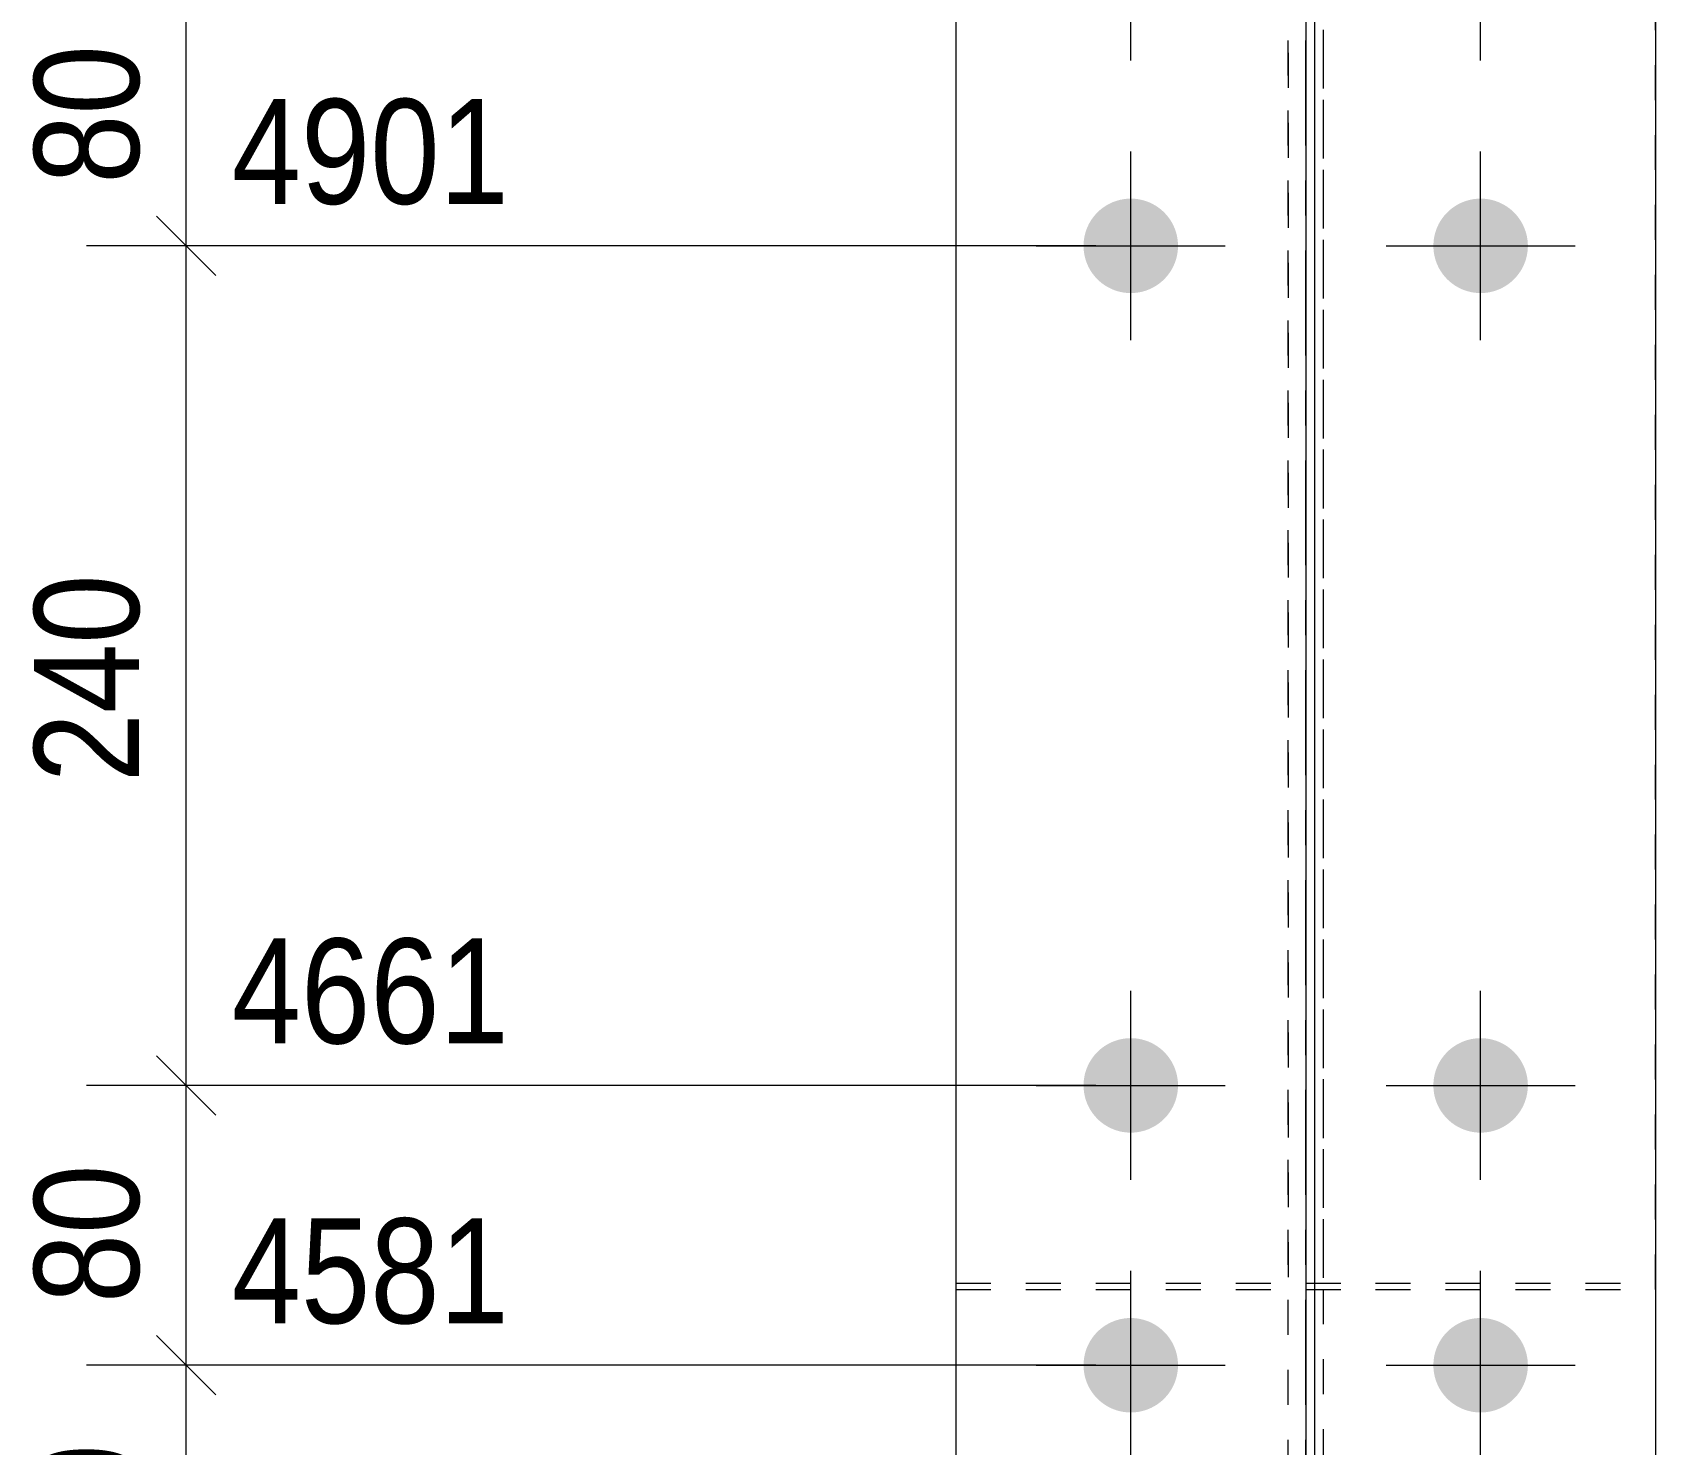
# Model space of a CAD drawing. Header units: millimetres. Extents: x 2 to 579, y 1 to 825.
# Drawn here: x 38.3 to 84.7, y 237.48 to 277.85 of the extents above; entities that cross this region are included whole.
import ezdxf

# ---------------------------------------------------------------- set-up
doc = ezdxf.new("R2010")
doc.units = ezdxf.units.MM
for name, pattern in [('XKITLINE00', [0]), ('XKITLINE01', [4, 1, -1, 1, -1]), ('XKITLINE03', [6, 3, -1, 1, -1])]:
    doc.linetypes.add(name, pattern=pattern)
for name, color, linetype, lineweight in [('Bolt', 3, 'Continuous', 0), ('Dimensions', 7, 'Continuous', 0), ('Part', 2, 'Continuous', 0)]:
    doc.layers.add(name, color=color, linetype=linetype, lineweight=lineweight)
doc.styles.add('ARIAL', font='ARIAL.TTF')

# ---------------------------------------------------------------- blocks, each defined once
blk = doc.blocks.new('*A53')
at = {"layer": 'Bolt'}
for points in [[(68.349, 271.779), (68.351, 271.813), (68.353, 271.846), (68.356, 271.879), (68.359, 271.912), (68.364, 271.944), (68.369, 271.977), (68.375, 272.01), (68.382, 272.042), (68.389, 272.074), (68.398, 272.106), (68.407, 272.138), (68.417, 272.17), (68.428, 272.201), (68.439, 272.232), (68.452, 272.263), (68.465, 272.293), (68.479, 272.324), (68.493, 272.353), (68.508, 272.383), (68.524, 272.412), (68.541, 272.44), (68.558, 272.469), (68.577, 272.496), (68.595, 272.524), (68.615, 272.551), (68.635, 272.577), (68.655, 272.603), (68.677, 272.628), (68.699, 272.653), (68.721, 272.677), (68.744, 272.701), (68.768, 272.724), (68.792, 272.747), (68.817, 272.769), (68.843, 272.79), (68.868, 272.811), (68.895, 272.831), (68.922, 272.85), (68.949, 272.869), (68.977, 272.887), (69.005, 272.904), (69.034, 272.921), (69.063, 272.937), (69.092, 272.952), (69.122, 272.967), (69.152, 272.981), (69.182, 272.994), (69.213, 273.006), (69.244, 273.017), (69.276, 273.028), (69.307, 273.038), (69.339, 273.047), (69.371, 273.056), (69.403, 273.064), (69.436, 273.07), (69.468, 273.076), (69.501, 273.082), (69.534, 273.086), (69.567, 273.09), (69.6, 273.093), (69.633, 273.095), (69.666, 273.096), (69.699, 273.096), (69.732, 273.096), (69.765, 273.095), (69.798, 273.093), (69.831, 273.09), (69.864, 273.086), (69.897, 273.082), (69.93, 273.076), (69.962, 273.07), (69.995, 273.064), (70.027, 273.056), (70.059, 273.047), (70.091, 273.038), (70.122, 273.028), (70.154, 273.017), (70.185, 273.006), (70.216, 272.994), (70.246, 272.981), (70.276, 272.967), (70.306, 272.952), (70.335, 272.937), (70.364, 272.921), (70.393, 272.904), (70.421, 272.887), (70.449, 272.869), (70.476, 272.85), (70.503, 272.831), (70.53, 272.811), (70.555, 272.79), (70.581, 272.769), (70.606, 272.747), (70.63, 272.724), (70.654, 272.701), (70.677, 272.677), (70.699, 272.653), (70.721, 272.628), (70.743, 272.603), (70.763, 272.577), (70.783, 272.551), (70.803, 272.524), (70.821, 272.496), (70.84, 272.469), (70.857, 272.44), (70.874, 272.412), (70.89, 272.383), (70.905, 272.353), (70.919, 272.324), (70.933, 272.293), (70.946, 272.263), (70.959, 272.232), (70.97, 272.201), (70.981, 272.17), (70.991, 272.138), (71, 272.106), (71.009, 272.074), (71.016, 272.042), (71.023, 272.01), (71.029, 271.977), (71.034, 271.944), (71.039, 271.912), (71.043, 271.879), (71.045, 271.846), (71.047, 271.813), (71.049, 271.779), (71.049, 271.746), (71.049, 271.713), (71.047, 271.68), (71.045, 271.647), (71.043, 271.614), (71.039, 271.581), (71.034, 271.548), (71.029, 271.516), (71.023, 271.483), (71.016, 271.451), (71.009, 271.418), (71, 271.386), (70.991, 271.354), (70.981, 271.323), (70.97, 271.292), (70.959, 271.261), (70.946, 271.23), (70.933, 271.199), (70.919, 271.169), (70.905, 271.139), (70.89, 271.11), (70.874, 271.081), (70.857, 271.052), (70.84, 271.024), (70.821, 270.996), (70.803, 270.969), (70.783, 270.942), (70.763, 270.916), (70.743, 270.89), (70.721, 270.865), (70.699, 270.84), (70.677, 270.815), (70.654, 270.792), (70.63, 270.769), (70.606, 270.746), (70.581, 270.724), (70.555, 270.703), (70.53, 270.682), (70.503, 270.662), (70.476, 270.643), (70.449, 270.624), (70.421, 270.606), (70.393, 270.588), (70.364, 270.572), (70.335, 270.556), (70.306, 270.541), (70.276, 270.526), (70.246, 270.512), (70.216, 270.499), (70.185, 270.487), (70.154, 270.475), (70.122, 270.464), (70.091, 270.454), (70.059, 270.445), (70.027, 270.437), (69.995, 270.429), (69.962, 270.422), (69.93, 270.416), (69.897, 270.411), (69.864, 270.407), (69.831, 270.403), (69.798, 270.4), (69.765, 270.398), (69.732, 270.397), (69.699, 270.396), (69.666, 270.397), (69.633, 270.398), (69.6, 270.4), (69.567, 270.403), (69.534, 270.407), (69.501, 270.411), (69.468, 270.416), (69.436, 270.422), (69.403, 270.429), (69.371, 270.437), (69.339, 270.445), (69.307, 270.454), (69.276, 270.464), (69.244, 270.475), (69.213, 270.487), (69.182, 270.499), (69.152, 270.512), (69.122, 270.526), (69.092, 270.541), (69.063, 270.556), (69.034, 270.572), (69.005, 270.588), (68.977, 270.606), (68.949, 270.624), (68.922, 270.643), (68.895, 270.662), (68.868, 270.682), (68.843, 270.703), (68.817, 270.724), (68.792, 270.746), (68.768, 270.769), (68.744, 270.792), (68.721, 270.815), (68.699, 270.84), (68.677, 270.865), (68.655, 270.89), (68.635, 270.916), (68.615, 270.942), (68.595, 270.969), (68.577, 270.996), (68.558, 271.024), (68.541, 271.052), (68.524, 271.081), (68.508, 271.11), (68.493, 271.139), (68.479, 271.169), (68.465, 271.199), (68.452, 271.23), (68.439, 271.261), (68.428, 271.292), (68.417, 271.323), (68.407, 271.354), (68.398, 271.386), (68.389, 271.418), (68.382, 271.451), (68.375, 271.483), (68.369, 271.516), (68.364, 271.548), (68.359, 271.581), (68.356, 271.614), (68.353, 271.647), (68.351, 271.68), (68.349, 271.713), (68.349, 271.746)], [(78.349, 271.779), (78.351, 271.813), (78.353, 271.846), (78.356, 271.879), (78.359, 271.912), (78.364, 271.944), (78.369, 271.977), (78.375, 272.01), (78.382, 272.042), (78.389, 272.074), (78.398, 272.106), (78.407, 272.138), (78.417, 272.17), (78.428, 272.201), (78.439, 272.232), (78.452, 272.263), (78.465, 272.293), (78.479, 272.324), (78.493, 272.353), (78.508, 272.383), (78.524, 272.412), (78.541, 272.44), (78.558, 272.469), (78.577, 272.496), (78.595, 272.524), (78.615, 272.551), (78.635, 272.577), (78.655, 272.603), (78.677, 272.628), (78.699, 272.653), (78.721, 272.677), (78.744, 272.701), (78.768, 272.724), (78.792, 272.747), (78.817, 272.769), (78.843, 272.79), (78.868, 272.811), (78.895, 272.831), (78.922, 272.85), (78.949, 272.869), (78.977, 272.887), (79.005, 272.904), (79.034, 272.921), (79.063, 272.937), (79.092, 272.952), (79.122, 272.967), (79.152, 272.981), (79.182, 272.994), (79.213, 273.006), (79.244, 273.017), (79.276, 273.028), (79.307, 273.038), (79.339, 273.047), (79.371, 273.056), (79.403, 273.064), (79.436, 273.07), (79.468, 273.076), (79.501, 273.082), (79.534, 273.086), (79.567, 273.09), (79.6, 273.093), (79.633, 273.095), (79.666, 273.096), (79.699, 273.096), (79.732, 273.096), (79.765, 273.095), (79.798, 273.093), (79.831, 273.09), (79.864, 273.086), (79.897, 273.082), (79.93, 273.076), (79.962, 273.07), (79.995, 273.064), (80.027, 273.056), (80.059, 273.047), (80.091, 273.038), (80.122, 273.028), (80.154, 273.017), (80.185, 273.006), (80.216, 272.994), (80.246, 272.981), (80.276, 272.967), (80.306, 272.952), (80.335, 272.937), (80.364, 272.921), (80.393, 272.904), (80.421, 272.887), (80.449, 272.869), (80.476, 272.85), (80.503, 272.831), (80.53, 272.811), (80.555, 272.79), (80.581, 272.769), (80.606, 272.747), (80.63, 272.724), (80.654, 272.701), (80.677, 272.677), (80.699, 272.653), (80.721, 272.628), (80.743, 272.603), (80.763, 272.577), (80.783, 272.551), (80.803, 272.524), (80.821, 272.496), (80.84, 272.469), (80.857, 272.44), (80.874, 272.412), (80.89, 272.383), (80.905, 272.353), (80.919, 272.324), (80.933, 272.293), (80.946, 272.263), (80.959, 272.232), (80.97, 272.201), (80.981, 272.17), (80.991, 272.138), (81, 272.106), (81.009, 272.074), (81.016, 272.042), (81.023, 272.01), (81.029, 271.977), (81.034, 271.944), (81.039, 271.912), (81.043, 271.879), (81.045, 271.846), (81.047, 271.813), (81.049, 271.779), (81.049, 271.746), (81.049, 271.713), (81.047, 271.68), (81.045, 271.647), (81.043, 271.614), (81.039, 271.581), (81.034, 271.548), (81.029, 271.516), (81.023, 271.483), (81.016, 271.451), (81.009, 271.418), (81, 271.386), (80.991, 271.354), (80.981, 271.323), (80.97, 271.292), (80.959, 271.261), (80.946, 271.23), (80.933, 271.199), (80.919, 271.169), (80.905, 271.139), (80.89, 271.11), (80.874, 271.081), (80.857, 271.052), (80.84, 271.024), (80.821, 270.996), (80.803, 270.969), (80.783, 270.942), (80.763, 270.916), (80.743, 270.89), (80.721, 270.865), (80.699, 270.84), (80.677, 270.815), (80.654, 270.792), (80.63, 270.769), (80.606, 270.746), (80.581, 270.724), (80.555, 270.703), (80.53, 270.682), (80.503, 270.662), (80.476, 270.643), (80.449, 270.624), (80.421, 270.606), (80.393, 270.588), (80.364, 270.572), (80.335, 270.556), (80.306, 270.541), (80.276, 270.526), (80.246, 270.512), (80.216, 270.499), (80.185, 270.487), (80.154, 270.475), (80.122, 270.464), (80.091, 270.454), (80.059, 270.445), (80.027, 270.437), (79.995, 270.429), (79.962, 270.422), (79.93, 270.416), (79.897, 270.411), (79.864, 270.407), (79.831, 270.403), (79.798, 270.4), (79.765, 270.398), (79.732, 270.397), (79.699, 270.396), (79.666, 270.397), (79.633, 270.398), (79.6, 270.4), (79.567, 270.403), (79.534, 270.407), (79.501, 270.411), (79.468, 270.416), (79.436, 270.422), (79.403, 270.429), (79.371, 270.437), (79.339, 270.445), (79.307, 270.454), (79.276, 270.464), (79.244, 270.475), (79.213, 270.487), (79.182, 270.499), (79.152, 270.512), (79.122, 270.526), (79.092, 270.541), (79.063, 270.556), (79.034, 270.572), (79.005, 270.588), (78.977, 270.606), (78.949, 270.624), (78.922, 270.643), (78.895, 270.662), (78.868, 270.682), (78.843, 270.703), (78.817, 270.724), (78.792, 270.746), (78.768, 270.769), (78.744, 270.792), (78.721, 270.815), (78.699, 270.84), (78.677, 270.865), (78.655, 270.89), (78.635, 270.916), (78.615, 270.942), (78.595, 270.969), (78.577, 270.996), (78.558, 271.024), (78.541, 271.052), (78.524, 271.081), (78.508, 271.11), (78.493, 271.139), (78.479, 271.169), (78.465, 271.199), (78.452, 271.23), (78.439, 271.261), (78.428, 271.292), (78.417, 271.323), (78.407, 271.354), (78.398, 271.386), (78.389, 271.418), (78.382, 271.451), (78.375, 271.483), (78.369, 271.516), (78.364, 271.548), (78.359, 271.581), (78.356, 271.614), (78.353, 271.647), (78.351, 271.68), (78.349, 271.713), (78.349, 271.746)], [(68.349, 247.779), (68.351, 247.813), (68.353, 247.846), (68.356, 247.879), (68.359, 247.912), (68.364, 247.944), (68.369, 247.977), (68.375, 248.01), (68.382, 248.042), (68.389, 248.074), (68.398, 248.106), (68.407, 248.138), (68.417, 248.17), (68.428, 248.201), (68.439, 248.232), (68.452, 248.263), (68.465, 248.293), (68.479, 248.324), (68.493, 248.353), (68.508, 248.383), (68.524, 248.412), (68.541, 248.44), (68.558, 248.469), (68.577, 248.496), (68.595, 248.524), (68.615, 248.551), (68.635, 248.577), (68.655, 248.603), (68.677, 248.628), (68.699, 248.653), (68.721, 248.677), (68.744, 248.701), (68.768, 248.724), (68.792, 248.747), (68.817, 248.769), (68.843, 248.79), (68.868, 248.811), (68.895, 248.831), (68.922, 248.85), (68.949, 248.869), (68.977, 248.887), (69.005, 248.904), (69.034, 248.921), (69.063, 248.937), (69.092, 248.952), (69.122, 248.967), (69.152, 248.981), (69.182, 248.994), (69.213, 249.006), (69.244, 249.017), (69.276, 249.028), (69.307, 249.038), (69.339, 249.047), (69.371, 249.056), (69.403, 249.064), (69.436, 249.07), (69.468, 249.076), (69.501, 249.082), (69.534, 249.086), (69.567, 249.09), (69.6, 249.093), (69.633, 249.095), (69.666, 249.096), (69.699, 249.096), (69.732, 249.096), (69.765, 249.095), (69.798, 249.093), (69.831, 249.09), (69.864, 249.086), (69.897, 249.082), (69.93, 249.076), (69.962, 249.07), (69.995, 249.064), (70.027, 249.056), (70.059, 249.047), (70.091, 249.038), (70.122, 249.028), (70.154, 249.017), (70.185, 249.006), (70.216, 248.994), (70.246, 248.981), (70.276, 248.967), (70.306, 248.952), (70.335, 248.937), (70.364, 248.921), (70.393, 248.904), (70.421, 248.887), (70.449, 248.869), (70.476, 248.85), (70.503, 248.831), (70.53, 248.811), (70.555, 248.79), (70.581, 248.769), (70.606, 248.747), (70.63, 248.724), (70.654, 248.701), (70.677, 248.677), (70.699, 248.653), (70.721, 248.628), (70.743, 248.603), (70.763, 248.577), (70.783, 248.551), (70.803, 248.524), (70.821, 248.496), (70.84, 248.469), (70.857, 248.44), (70.874, 248.412), (70.89, 248.383), (70.905, 248.353), (70.919, 248.324), (70.933, 248.293), (70.946, 248.263), (70.959, 248.232), (70.97, 248.201), (70.981, 248.17), (70.991, 248.138), (71, 248.106), (71.009, 248.074), (71.016, 248.042), (71.023, 248.01), (71.029, 247.977), (71.034, 247.944), (71.039, 247.912), (71.043, 247.879), (71.045, 247.846), (71.047, 247.813), (71.049, 247.779), (71.049, 247.746), (71.049, 247.713), (71.047, 247.68), (71.045, 247.647), (71.043, 247.614), (71.039, 247.581), (71.034, 247.548), (71.029, 247.516), (71.023, 247.483), (71.016, 247.451), (71.009, 247.418), (71, 247.386), (70.991, 247.354), (70.981, 247.323), (70.97, 247.292), (70.959, 247.261), (70.946, 247.23), (70.933, 247.199), (70.919, 247.169), (70.905, 247.139), (70.89, 247.11), (70.874, 247.081), (70.857, 247.052), (70.84, 247.024), (70.821, 246.996), (70.803, 246.969), (70.783, 246.942), (70.763, 246.916), (70.743, 246.89), (70.721, 246.865), (70.699, 246.84), (70.677, 246.815), (70.654, 246.792), (70.63, 246.769), (70.606, 246.746), (70.581, 246.724), (70.555, 246.703), (70.53, 246.682), (70.503, 246.662), (70.476, 246.643), (70.449, 246.624), (70.421, 246.606), (70.393, 246.588), (70.364, 246.572), (70.335, 246.556), (70.306, 246.541), (70.276, 246.526), (70.246, 246.512), (70.216, 246.499), (70.185, 246.487), (70.154, 246.475), (70.122, 246.464), (70.091, 246.454), (70.059, 246.445), (70.027, 246.437), (69.995, 246.429), (69.962, 246.422), (69.93, 246.416), (69.897, 246.411), (69.864, 246.407), (69.831, 246.403), (69.798, 246.4), (69.765, 246.398), (69.732, 246.397), (69.699, 246.396), (69.666, 246.397), (69.633, 246.398), (69.6, 246.4), (69.567, 246.403), (69.534, 246.407), (69.501, 246.411), (69.468, 246.416), (69.436, 246.422), (69.403, 246.429), (69.371, 246.437), (69.339, 246.445), (69.307, 246.454), (69.276, 246.464), (69.244, 246.475), (69.213, 246.487), (69.182, 246.499), (69.152, 246.512), (69.122, 246.526), (69.092, 246.541), (69.063, 246.556), (69.034, 246.572), (69.005, 246.588), (68.977, 246.606), (68.949, 246.624), (68.922, 246.643), (68.895, 246.662), (68.868, 246.682), (68.843, 246.703), (68.817, 246.724), (68.792, 246.746), (68.768, 246.769), (68.744, 246.792), (68.721, 246.815), (68.699, 246.84), (68.677, 246.865), (68.655, 246.89), (68.635, 246.916), (68.615, 246.942), (68.595, 246.969), (68.577, 246.996), (68.558, 247.024), (68.541, 247.052), (68.524, 247.081), (68.508, 247.11), (68.493, 247.139), (68.479, 247.169), (68.465, 247.199), (68.452, 247.23), (68.439, 247.261), (68.428, 247.292), (68.417, 247.323), (68.407, 247.354), (68.398, 247.386), (68.389, 247.418), (68.382, 247.451), (68.375, 247.483), (68.369, 247.516), (68.364, 247.548), (68.359, 247.581), (68.356, 247.614), (68.353, 247.647), (68.351, 247.68), (68.349, 247.713), (68.349, 247.746)], [(78.349, 247.779), (78.351, 247.813), (78.353, 247.846), (78.356, 247.879), (78.359, 247.912), (78.364, 247.944), (78.369, 247.977), (78.375, 248.01), (78.382, 248.042), (78.389, 248.074), (78.398, 248.106), (78.407, 248.138), (78.417, 248.17), (78.428, 248.201), (78.439, 248.232), (78.452, 248.263), (78.465, 248.293), (78.479, 248.324), (78.493, 248.353), (78.508, 248.383), (78.524, 248.412), (78.541, 248.44), (78.558, 248.469), (78.577, 248.496), (78.595, 248.524), (78.615, 248.551), (78.635, 248.577), (78.655, 248.603), (78.677, 248.628), (78.699, 248.653), (78.721, 248.677), (78.744, 248.701), (78.768, 248.724), (78.792, 248.747), (78.817, 248.769), (78.843, 248.79), (78.868, 248.811), (78.895, 248.831), (78.922, 248.85), (78.949, 248.869), (78.977, 248.887), (79.005, 248.904), (79.034, 248.921), (79.063, 248.937), (79.092, 248.952), (79.122, 248.967), (79.152, 248.981), (79.182, 248.994), (79.213, 249.006), (79.244, 249.017), (79.276, 249.028), (79.307, 249.038), (79.339, 249.047), (79.371, 249.056), (79.403, 249.064), (79.436, 249.07), (79.468, 249.076), (79.501, 249.082), (79.534, 249.086), (79.567, 249.09), (79.6, 249.093), (79.633, 249.095), (79.666, 249.096), (79.699, 249.096), (79.732, 249.096), (79.765, 249.095), (79.798, 249.093), (79.831, 249.09), (79.864, 249.086), (79.897, 249.082), (79.93, 249.076), (79.962, 249.07), (79.995, 249.064), (80.027, 249.056), (80.059, 249.047), (80.091, 249.038), (80.122, 249.028), (80.154, 249.017), (80.185, 249.006), (80.216, 248.994), (80.246, 248.981), (80.276, 248.967), (80.306, 248.952), (80.335, 248.937), (80.364, 248.921), (80.393, 248.904), (80.421, 248.887), (80.449, 248.869), (80.476, 248.85), (80.503, 248.831), (80.53, 248.811), (80.555, 248.79), (80.581, 248.769), (80.606, 248.747), (80.63, 248.724), (80.654, 248.701), (80.677, 248.677), (80.699, 248.653), (80.721, 248.628), (80.743, 248.603), (80.763, 248.577), (80.783, 248.551), (80.803, 248.524), (80.821, 248.496), (80.84, 248.469), (80.857, 248.44), (80.874, 248.412), (80.89, 248.383), (80.905, 248.353), (80.919, 248.324), (80.933, 248.293), (80.946, 248.263), (80.959, 248.232), (80.97, 248.201), (80.981, 248.17), (80.991, 248.138), (81, 248.106), (81.009, 248.074), (81.016, 248.042), (81.023, 248.01), (81.029, 247.977), (81.034, 247.944), (81.039, 247.912), (81.043, 247.879), (81.045, 247.846), (81.047, 247.813), (81.049, 247.779), (81.049, 247.746), (81.049, 247.713), (81.047, 247.68), (81.045, 247.647), (81.043, 247.614), (81.039, 247.581), (81.034, 247.548), (81.029, 247.516), (81.023, 247.483), (81.016, 247.451), (81.009, 247.418), (81, 247.386), (80.991, 247.354), (80.981, 247.323), (80.97, 247.292), (80.959, 247.261), (80.946, 247.23), (80.933, 247.199), (80.919, 247.169), (80.905, 247.139), (80.89, 247.11), (80.874, 247.081), (80.857, 247.052), (80.84, 247.024), (80.821, 246.996), (80.803, 246.969), (80.783, 246.942), (80.763, 246.916), (80.743, 246.89), (80.721, 246.865), (80.699, 246.84), (80.677, 246.815), (80.654, 246.792), (80.63, 246.769), (80.606, 246.746), (80.581, 246.724), (80.555, 246.703), (80.53, 246.682), (80.503, 246.662), (80.476, 246.643), (80.449, 246.624), (80.421, 246.606), (80.393, 246.588), (80.364, 246.572), (80.335, 246.556), (80.306, 246.541), (80.276, 246.526), (80.246, 246.512), (80.216, 246.499), (80.185, 246.487), (80.154, 246.475), (80.122, 246.464), (80.091, 246.454), (80.059, 246.445), (80.027, 246.437), (79.995, 246.429), (79.962, 246.422), (79.93, 246.416), (79.897, 246.411), (79.864, 246.407), (79.831, 246.403), (79.798, 246.4), (79.765, 246.398), (79.732, 246.397), (79.699, 246.396), (79.666, 246.397), (79.633, 246.398), (79.6, 246.4), (79.567, 246.403), (79.534, 246.407), (79.501, 246.411), (79.468, 246.416), (79.436, 246.422), (79.403, 246.429), (79.371, 246.437), (79.339, 246.445), (79.307, 246.454), (79.276, 246.464), (79.244, 246.475), (79.213, 246.487), (79.182, 246.499), (79.152, 246.512), (79.122, 246.526), (79.092, 246.541), (79.063, 246.556), (79.034, 246.572), (79.005, 246.588), (78.977, 246.606), (78.949, 246.624), (78.922, 246.643), (78.895, 246.662), (78.868, 246.682), (78.843, 246.703), (78.817, 246.724), (78.792, 246.746), (78.768, 246.769), (78.744, 246.792), (78.721, 246.815), (78.699, 246.84), (78.677, 246.865), (78.655, 246.89), (78.635, 246.916), (78.615, 246.942), (78.595, 246.969), (78.577, 246.996), (78.558, 247.024), (78.541, 247.052), (78.524, 247.081), (78.508, 247.11), (78.493, 247.139), (78.479, 247.169), (78.465, 247.199), (78.452, 247.23), (78.439, 247.261), (78.428, 247.292), (78.417, 247.323), (78.407, 247.354), (78.398, 247.386), (78.389, 247.418), (78.382, 247.451), (78.375, 247.483), (78.369, 247.516), (78.364, 247.548), (78.359, 247.581), (78.356, 247.614), (78.353, 247.647), (78.351, 247.68), (78.349, 247.713), (78.349, 247.746)], [(68.349, 239.779), (68.351, 239.813), (68.353, 239.846), (68.356, 239.879), (68.359, 239.912), (68.364, 239.944), (68.369, 239.977), (68.375, 240.01), (68.382, 240.042), (68.389, 240.074), (68.398, 240.106), (68.407, 240.138), (68.417, 240.17), (68.428, 240.201), (68.439, 240.232), (68.452, 240.263), (68.465, 240.293), (68.479, 240.324), (68.493, 240.353), (68.508, 240.383), (68.524, 240.412), (68.541, 240.44), (68.558, 240.469), (68.577, 240.496), (68.595, 240.524), (68.615, 240.551), (68.635, 240.577), (68.655, 240.603), (68.677, 240.628), (68.699, 240.653), (68.721, 240.677), (68.744, 240.701), (68.768, 240.724), (68.792, 240.747), (68.817, 240.769), (68.843, 240.79), (68.868, 240.811), (68.895, 240.831), (68.922, 240.85), (68.949, 240.869), (68.977, 240.887), (69.005, 240.904), (69.034, 240.921), (69.063, 240.937), (69.092, 240.952), (69.122, 240.967), (69.152, 240.981), (69.182, 240.994), (69.213, 241.006), (69.244, 241.017), (69.276, 241.028), (69.307, 241.038), (69.339, 241.047), (69.371, 241.056), (69.403, 241.064), (69.436, 241.07), (69.468, 241.076), (69.501, 241.082), (69.534, 241.086), (69.567, 241.09), (69.6, 241.093), (69.633, 241.095), (69.666, 241.096), (69.699, 241.096), (69.732, 241.096), (69.765, 241.095), (69.798, 241.093), (69.831, 241.09), (69.864, 241.086), (69.897, 241.082), (69.93, 241.076), (69.962, 241.07), (69.995, 241.064), (70.027, 241.056), (70.059, 241.047), (70.091, 241.038), (70.122, 241.028), (70.154, 241.017), (70.185, 241.006), (70.216, 240.994), (70.246, 240.981), (70.276, 240.967), (70.306, 240.952), (70.335, 240.937), (70.364, 240.921), (70.393, 240.904), (70.421, 240.887), (70.449, 240.869), (70.476, 240.85), (70.503, 240.831), (70.53, 240.811), (70.555, 240.79), (70.581, 240.769), (70.606, 240.747), (70.63, 240.724), (70.654, 240.701), (70.677, 240.677), (70.699, 240.653), (70.721, 240.628), (70.743, 240.603), (70.763, 240.577), (70.783, 240.551), (70.803, 240.524), (70.821, 240.496), (70.84, 240.469), (70.857, 240.44), (70.874, 240.412), (70.89, 240.383), (70.905, 240.353), (70.919, 240.324), (70.933, 240.293), (70.946, 240.263), (70.959, 240.232), (70.97, 240.201), (70.981, 240.17), (70.991, 240.138), (71, 240.106), (71.009, 240.074), (71.016, 240.042), (71.023, 240.01), (71.029, 239.977), (71.034, 239.944), (71.039, 239.912), (71.043, 239.879), (71.045, 239.846), (71.047, 239.813), (71.049, 239.779), (71.049, 239.746), (71.049, 239.713), (71.047, 239.68), (71.045, 239.647), (71.043, 239.614), (71.039, 239.581), (71.034, 239.548), (71.029, 239.516), (71.023, 239.483), (71.016, 239.451), (71.009, 239.418), (71, 239.386), (70.991, 239.354), (70.981, 239.323), (70.97, 239.292), (70.959, 239.261), (70.946, 239.23), (70.933, 239.199), (70.919, 239.169), (70.905, 239.139), (70.89, 239.11), (70.874, 239.081), (70.857, 239.052), (70.84, 239.024), (70.821, 238.996), (70.803, 238.969), (70.783, 238.942), (70.763, 238.916), (70.743, 238.89), (70.721, 238.865), (70.699, 238.84), (70.677, 238.815), (70.654, 238.792), (70.63, 238.769), (70.606, 238.746), (70.581, 238.724), (70.555, 238.703), (70.53, 238.682), (70.503, 238.662), (70.476, 238.643), (70.449, 238.624), (70.421, 238.606), (70.393, 238.588), (70.364, 238.572), (70.335, 238.556), (70.306, 238.541), (70.276, 238.526), (70.246, 238.512), (70.216, 238.499), (70.185, 238.487), (70.154, 238.475), (70.122, 238.464), (70.091, 238.454), (70.059, 238.445), (70.027, 238.437), (69.995, 238.429), (69.962, 238.422), (69.93, 238.416), (69.897, 238.411), (69.864, 238.407), (69.831, 238.403), (69.798, 238.4), (69.765, 238.398), (69.732, 238.397), (69.699, 238.396), (69.666, 238.397), (69.633, 238.398), (69.6, 238.4), (69.567, 238.403), (69.534, 238.407), (69.501, 238.411), (69.468, 238.416), (69.436, 238.422), (69.403, 238.429), (69.371, 238.437), (69.339, 238.445), (69.307, 238.454), (69.276, 238.464), (69.244, 238.475), (69.213, 238.487), (69.182, 238.499), (69.152, 238.512), (69.122, 238.526), (69.092, 238.541), (69.063, 238.556), (69.034, 238.572), (69.005, 238.588), (68.977, 238.606), (68.949, 238.624), (68.922, 238.643), (68.895, 238.662), (68.868, 238.682), (68.843, 238.703), (68.817, 238.724), (68.792, 238.746), (68.768, 238.769), (68.744, 238.792), (68.721, 238.815), (68.699, 238.84), (68.677, 238.865), (68.655, 238.89), (68.635, 238.916), (68.615, 238.942), (68.595, 238.969), (68.577, 238.996), (68.558, 239.024), (68.541, 239.052), (68.524, 239.081), (68.508, 239.11), (68.493, 239.139), (68.479, 239.169), (68.465, 239.199), (68.452, 239.23), (68.439, 239.261), (68.428, 239.292), (68.417, 239.323), (68.407, 239.354), (68.398, 239.386), (68.389, 239.418), (68.382, 239.451), (68.375, 239.483), (68.369, 239.516), (68.364, 239.548), (68.359, 239.581), (68.356, 239.614), (68.353, 239.647), (68.351, 239.68), (68.349, 239.713), (68.349, 239.746)], [(78.349, 239.779), (78.351, 239.813), (78.353, 239.846), (78.356, 239.879), (78.359, 239.912), (78.364, 239.944), (78.369, 239.977), (78.375, 240.01), (78.382, 240.042), (78.389, 240.074), (78.398, 240.106), (78.407, 240.138), (78.417, 240.17), (78.428, 240.201), (78.439, 240.232), (78.452, 240.263), (78.465, 240.293), (78.479, 240.324), (78.493, 240.353), (78.508, 240.383), (78.524, 240.412), (78.541, 240.44), (78.558, 240.469), (78.577, 240.496), (78.595, 240.524), (78.615, 240.551), (78.635, 240.577), (78.655, 240.603), (78.677, 240.628), (78.699, 240.653), (78.721, 240.677), (78.744, 240.701), (78.768, 240.724), (78.792, 240.747), (78.817, 240.769), (78.843, 240.79), (78.868, 240.811), (78.895, 240.831), (78.922, 240.85), (78.949, 240.869), (78.977, 240.887), (79.005, 240.904), (79.034, 240.921), (79.063, 240.937), (79.092, 240.952), (79.122, 240.967), (79.152, 240.981), (79.182, 240.994), (79.213, 241.006), (79.244, 241.017), (79.276, 241.028), (79.307, 241.038), (79.339, 241.047), (79.371, 241.056), (79.403, 241.064), (79.436, 241.07), (79.468, 241.076), (79.501, 241.082), (79.534, 241.086), (79.567, 241.09), (79.6, 241.093), (79.633, 241.095), (79.666, 241.096), (79.699, 241.096), (79.732, 241.096), (79.765, 241.095), (79.798, 241.093), (79.831, 241.09), (79.864, 241.086), (79.897, 241.082), (79.93, 241.076), (79.962, 241.07), (79.995, 241.064), (80.027, 241.056), (80.059, 241.047), (80.091, 241.038), (80.122, 241.028), (80.154, 241.017), (80.185, 241.006), (80.216, 240.994), (80.246, 240.981), (80.276, 240.967), (80.306, 240.952), (80.335, 240.937), (80.364, 240.921), (80.393, 240.904), (80.421, 240.887), (80.449, 240.869), (80.476, 240.85), (80.503, 240.831), (80.53, 240.811), (80.555, 240.79), (80.581, 240.769), (80.606, 240.747), (80.63, 240.724), (80.654, 240.701), (80.677, 240.677), (80.699, 240.653), (80.721, 240.628), (80.743, 240.603), (80.763, 240.577), (80.783, 240.551), (80.803, 240.524), (80.821, 240.496), (80.84, 240.469), (80.857, 240.44), (80.874, 240.412), (80.89, 240.383), (80.905, 240.353), (80.919, 240.324), (80.933, 240.293), (80.946, 240.263), (80.959, 240.232), (80.97, 240.201), (80.981, 240.17), (80.991, 240.138), (81, 240.106), (81.009, 240.074), (81.016, 240.042), (81.023, 240.01), (81.029, 239.977), (81.034, 239.944), (81.039, 239.912), (81.043, 239.879), (81.045, 239.846), (81.047, 239.813), (81.049, 239.779), (81.049, 239.746), (81.049, 239.713), (81.047, 239.68), (81.045, 239.647), (81.043, 239.614), (81.039, 239.581), (81.034, 239.548), (81.029, 239.516), (81.023, 239.483), (81.016, 239.451), (81.009, 239.418), (81, 239.386), (80.991, 239.354), (80.981, 239.323), (80.97, 239.292), (80.959, 239.261), (80.946, 239.23), (80.933, 239.199), (80.919, 239.169), (80.905, 239.139), (80.89, 239.11), (80.874, 239.081), (80.857, 239.052), (80.84, 239.024), (80.821, 238.996), (80.803, 238.969), (80.783, 238.942), (80.763, 238.916), (80.743, 238.89), (80.721, 238.865), (80.699, 238.84), (80.677, 238.815), (80.654, 238.792), (80.63, 238.769), (80.606, 238.746), (80.581, 238.724), (80.555, 238.703), (80.53, 238.682), (80.503, 238.662), (80.476, 238.643), (80.449, 238.624), (80.421, 238.606), (80.393, 238.588), (80.364, 238.572), (80.335, 238.556), (80.306, 238.541), (80.276, 238.526), (80.246, 238.512), (80.216, 238.499), (80.185, 238.487), (80.154, 238.475), (80.122, 238.464), (80.091, 238.454), (80.059, 238.445), (80.027, 238.437), (79.995, 238.429), (79.962, 238.422), (79.93, 238.416), (79.897, 238.411), (79.864, 238.407), (79.831, 238.403), (79.798, 238.4), (79.765, 238.398), (79.732, 238.397), (79.699, 238.396), (79.666, 238.397), (79.633, 238.398), (79.6, 238.4), (79.567, 238.403), (79.534, 238.407), (79.501, 238.411), (79.468, 238.416), (79.436, 238.422), (79.403, 238.429), (79.371, 238.437), (79.339, 238.445), (79.307, 238.454), (79.276, 238.464), (79.244, 238.475), (79.213, 238.487), (79.182, 238.499), (79.152, 238.512), (79.122, 238.526), (79.092, 238.541), (79.063, 238.556), (79.034, 238.572), (79.005, 238.588), (78.977, 238.606), (78.949, 238.624), (78.922, 238.643), (78.895, 238.662), (78.868, 238.682), (78.843, 238.703), (78.817, 238.724), (78.792, 238.746), (78.768, 238.769), (78.744, 238.792), (78.721, 238.815), (78.699, 238.84), (78.677, 238.865), (78.655, 238.89), (78.635, 238.916), (78.615, 238.942), (78.595, 238.969), (78.577, 238.996), (78.558, 239.024), (78.541, 239.052), (78.524, 239.081), (78.508, 239.11), (78.493, 239.139), (78.479, 239.169), (78.465, 239.199), (78.452, 239.23), (78.439, 239.261), (78.428, 239.292), (78.417, 239.323), (78.407, 239.354), (78.398, 239.386), (78.389, 239.418), (78.382, 239.451), (78.375, 239.483), (78.369, 239.516), (78.364, 239.548), (78.359, 239.581), (78.356, 239.614), (78.353, 239.647), (78.351, 239.68), (78.349, 239.713), (78.349, 239.746)]]:
    blk.add_hatch(color=3, dxfattribs=at).paths.add_polyline_path(points, flags=17)
at = {"layer": 'Bolt', "color": 3, "linetype": 'XKITLINE00', "lineweight": 0}
for p, q in [((69.699, 277.046), (69.699, 282.446)), ((79.699, 277.046), (79.699, 282.446)), ((69.699, 269.046), (69.699, 274.446)), ((79.699, 269.046), (79.699, 274.446)), ((66.999, 271.746), (72.399, 271.746)), ((76.999, 271.746), (82.399, 271.746)), ((69.699, 245.046), (69.699, 250.446)), ((79.699, 245.046), (79.699, 250.446)), ((66.999, 247.746), (72.399, 247.746)), ((76.999, 247.746), (82.399, 247.746)), ((69.699, 237.046), (69.699, 242.446)), ((79.699, 237.046), (79.699, 242.446)), ((66.999, 239.746), (72.399, 239.746)), ((76.999, 239.746), (82.399, 239.746))]:
    blk.add_line(p, q, dxfattribs=at)
blk = doc.blocks.new('*A67')
at = {"layer": 'Part', "color": 2, "linetype": 'XKITLINE00', "lineweight": 0}
for p, q in [((64.699, 677.038), (64.699, 154.615)), ((84.699, 677.038), (84.699, 154.615))]:
    blk.add_line(p, q, dxfattribs=at)
at = {"layer": 'Part', "color": 7, "linetype": 'XKITLINE01', "lineweight": 0}
for p, q in [((74.199, 154.615), (74.199, 675.92)), ((75.199, 675.92), (75.199, 154.615))]:
    blk.add_line(p, q, dxfattribs=at)
at = {"layer": 'Part', "color": 7, "linetype": 'XKITLINE03', "lineweight": 0}
blk.add_line((74.699, 154.615), (74.699, 669.564), dxfattribs=at)
blk = doc.blocks.new('*A85')
at = {"layer": 'Part', "color": 7, "linetype": 'XKITLINE01', "lineweight": 0}
for p, q in [((74.199, 641.261), (74.199, 242.09)), ((75.199, 641.242), (75.199, 242.09)), ((64.699, 613.446), (64.699, 241.915)), ((84.699, 241.915), (84.699, 613.446)), ((64.699, 242.09), (84.699, 242.09)), ((64.699, 241.915), (84.699, 241.915))]:
    blk.add_line(p, q, dxfattribs=at)
blk = doc.blocks.new('*A221')
at = {"layer": 'Dimensions', "color": 7, "linetype": 'XKITLINE00', "lineweight": 0}
for p, q in [((74.699, 558.615), (74.699, 197.215)), ((74.949, 558.615), (74.949, 197.215))]:
    blk.add_line(p, q, dxfattribs=at)
blk = doc.blocks.new('*A230')
at = {"layer": 'Dimensions', "color": 7, "linetype": 'XKITLINE00', "lineweight": 0}
for p, q in [((41.85, 240.595), (43.548, 238.898)), ((68.699, 239.746), (39.849, 239.746)), ((42.699, 231.746), (42.699, 239.746)), ((41.85, 232.595), (43.548, 230.898)), ((68.699, 231.746), (39.849, 231.746))]:
    blk.add_line(p, q, dxfattribs=at)
at = {"layer": 'Dimensions', "color": 3}
for p in [(42.699, 239.746), (42.699, 231.746)]:
    blk.add_point(p, dxfattribs=at)
at = {"layer": 'Dimensions', "color": 3, "style": 'ARIAL', "width": 0.85}
blk.add_text('4581', height=3, dxfattribs=at).set_placement((43.999, 240.946))
blk.add_text('80', height=3, rotation=90.0002, dxfattribs=at).set_placement((41.349, 233.521))
blk = doc.blocks.new('*A231')
at = {"layer": 'Dimensions', "color": 7, "linetype": 'XKITLINE00', "lineweight": 0}
for p, q in [((41.85, 248.595), (43.548, 246.898)), ((68.699, 247.746), (39.849, 247.746)), ((42.699, 239.746), (42.699, 247.746)), ((41.85, 240.595), (43.548, 238.898)), ((68.699, 239.746), (39.849, 239.746))]:
    blk.add_line(p, q, dxfattribs=at)
at = {"layer": 'Dimensions', "color": 3}
for p in [(42.699, 247.746), (42.699, 239.746)]:
    blk.add_point(p, dxfattribs=at)
at = {"layer": 'Dimensions', "color": 3, "style": 'ARIAL', "width": 0.85}
blk.add_text('4661', height=3, dxfattribs=at).set_placement((43.999, 248.946))
blk.add_text('80', height=3, rotation=90.0002, dxfattribs=at).set_placement((41.349, 241.521))
blk = doc.blocks.new('*A232')
at = {"layer": 'Dimensions', "color": 7, "linetype": 'XKITLINE00', "lineweight": 0}
for p, q in [((41.85, 272.595), (43.548, 270.898)), ((68.699, 271.746), (39.849, 271.746)), ((42.699, 247.746), (42.699, 271.746)), ((41.85, 248.595), (43.548, 246.898)), ((68.699, 247.746), (39.849, 247.746))]:
    blk.add_line(p, q, dxfattribs=at)
at = {"layer": 'Dimensions', "color": 3}
for p in [(42.699, 271.746), (42.699, 247.746)]:
    blk.add_point(p, dxfattribs=at)
at = {"layer": 'Dimensions', "color": 3, "style": 'ARIAL', "width": 0.85}
blk.add_text('4901', height=3, dxfattribs=at).set_placement((43.999, 272.946))
blk.add_text('240', height=3, rotation=90.0002, dxfattribs=at).set_placement((41.349, 256.409))
blk = doc.blocks.new('*A233')
at = {"layer": 'Dimensions', "color": 7, "linetype": 'XKITLINE00', "lineweight": 0}
for p, q in [((41.85, 280.595), (43.548, 278.898)), ((68.699, 279.746), (39.849, 279.746)), ((42.699, 271.746), (42.699, 279.746)), ((41.85, 272.595), (43.548, 270.898)), ((68.699, 271.746), (39.849, 271.746))]:
    blk.add_line(p, q, dxfattribs=at)
at = {"layer": 'Dimensions', "color": 3}
for p in [(42.699, 279.746), (42.699, 271.746)]:
    blk.add_point(p, dxfattribs=at)
at = {"layer": 'Dimensions', "color": 3, "style": 'ARIAL', "width": 0.85}
blk.add_text('4981', height=3, dxfattribs=at).set_placement((43.999, 280.946))
blk.add_text('80', height=3, rotation=90.0002, dxfattribs=at).set_placement((41.349, 273.521))

msp = doc.modelspace()

# ---------------------------------------------------------------- block references
at = {"lineweight": 0}
for name in ['*A85', '*A221', '*A53', '*A233', '*A232', '*A231', '*A230']:
    msp.add_blockref(name, (0, 0), dxfattribs=at)
at = {"layer": 'Part', "lineweight": 0}
msp.add_blockref('*A67', (0, 0), dxfattribs=at)

doc.saveas('drawing.dxf')
